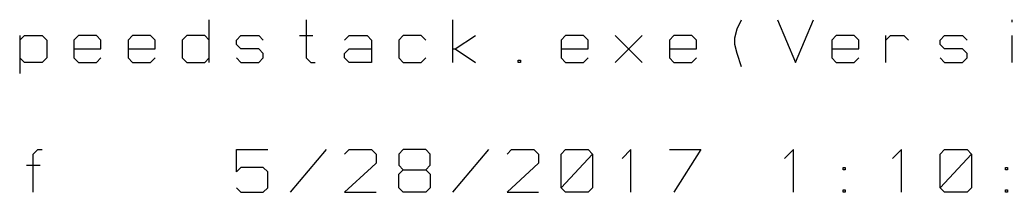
# Model space of a CAD drawing. Extents: x 0 to 291, y 0 to 144.
# Drawn here: x 108 to 144.66, y 137.41 to 143.79 of the extents above; entities that cross this region are included whole.
import ezdxf

# ---------------------------------------------------------------- set-up
doc = ezdxf.new("R2010")
doc.units = 0

msp = doc.modelspace()

# ---------------------------------------------------------------- linework, layer by layer
at = {"layer": 'StackupLayer'}
for p, q in [((114.996, 142.215), (114.996, 143.792)), ((118.581, 143.792), (118.581, 142.381)), ((124, 142.215), (124, 143.792)), ((134.498, 143.46), (134.664, 143.792)), ((136, 143.792), (136.664, 142.215)), ((136.664, 142.215), (137.328, 143.792)), ((144.664, 143.709), (144.664, 143.792)), ((134.415, 143.128), (134.498, 143.46)), ((108, 143.211), (108, 141.8)), ((108, 143.045), (108.166, 143.211)), ((108.166, 143.211), (108.83, 143.211)), ((108.83, 143.211), (108.996, 143.045)), ((108.996, 143.045), (108.996, 142.381)), ((110.166, 143.211), (110, 143.045)), ((110, 143.045), (110, 142.381)), ((110.83, 143.211), (110.166, 143.211)), ((110.996, 143.045), (110.83, 143.211)), ((110.996, 142.713), (110.996, 143.045)), ((112.166, 143.211), (112, 143.045)), ((112, 143.045), (112, 142.381)), ((112.83, 143.211), (112.166, 143.211)), ((112.996, 143.045), (112.83, 143.211)), ((112.996, 142.713), (112.996, 143.045)), ((114.166, 143.211), (114, 143.045)), ((114, 143.045), (114, 142.381)), ((114.83, 143.211), (114.166, 143.211)), ((114.996, 143.045), (114.83, 143.211)), ((116, 143.045), (116.166, 143.211)), ((116, 142.879), (116, 143.045)), ((116.166, 143.211), (116.83, 143.211)), ((116.83, 143.211), (116.996, 143.045)), ((118.332, 143.211), (118.83, 143.211)), ((120, 143.045), (120.166, 143.211)), ((120.166, 143.211), (120.83, 143.211)), ((120.83, 143.211), (120.996, 143.045)), ((120.996, 143.045), (120.996, 142.215)), ((122.166, 143.211), (122, 143.045)), ((122, 143.045), (122, 142.381)), ((122.83, 143.211), (122.166, 143.211)), ((122.996, 143.045), (122.83, 143.211)), ((124.083, 142.713), (124.83, 143.211)), ((128.166, 143.211), (128, 143.045)), ((128, 143.045), (128, 142.381)), ((128.83, 143.211), (128.166, 143.211)), ((128.996, 143.045), (128.83, 143.211)), ((128.996, 142.713), (128.996, 143.045)), ((130, 142.215), (130.996, 143.211)), ((130, 143.211), (130.996, 142.215)), ((132.166, 143.211), (132, 143.045)), ((132, 143.045), (132, 142.381)), ((132.83, 143.211), (132.166, 143.211)), ((132.996, 143.045), (132.83, 143.211)), ((132.996, 142.713), (132.996, 143.045)), ((134.415, 142.879), (134.415, 143.128)), ((138.166, 143.211), (138, 143.045)), ((138, 143.045), (138, 142.381)), ((138.83, 143.211), (138.166, 143.211)), ((138.996, 143.045), (138.83, 143.211)), ((138.996, 142.713), (138.996, 143.045)), ((140, 142.215), (140, 143.211)), ((140, 143.045), (140.166, 143.211)), ((140.166, 143.211), (140.664, 143.211)), ((140.664, 143.211), (140.83, 143.045)), ((142, 143.045), (142.166, 143.211)), ((142, 142.879), (142, 143.045)), ((142.166, 143.211), (142.83, 143.211)), ((142.83, 143.211), (142.996, 143.045)), ((144.664, 142.215), (144.664, 143.211)), ((110, 142.713), (110.996, 142.713)), ((112, 142.713), (112.996, 142.713)), ((116.166, 142.713), (116, 142.879)), ((116.83, 142.713), (116.166, 142.713)), ((116.996, 142.547), (116.83, 142.713)), ((120, 142.547), (120.166, 142.713)), ((120.166, 142.713), (120.996, 142.713)), ((124, 142.713), (124.083, 142.713)), ((124.083, 142.713), (124.83, 142.215)), ((128, 142.713), (128.996, 142.713)), ((132, 142.713), (132.996, 142.713)), ((134.498, 142.547), (134.415, 142.879)), ((138, 142.713), (138.996, 142.713)), ((142.166, 142.713), (142, 142.879)), ((142.83, 142.713), (142.166, 142.713)), ((142.996, 142.547), (142.83, 142.713)), ((108.166, 142.215), (108, 142.381)), ((108.996, 142.381), (108.83, 142.215)), ((110, 142.381), (110.166, 142.215)), ((110.83, 142.215), (110.996, 142.381)), ((112, 142.381), (112.166, 142.215)), ((112.83, 142.215), (112.996, 142.381)), ((114, 142.381), (114.166, 142.215)), ((114.83, 142.215), (114.996, 142.381)), ((116, 142.381), (116.166, 142.215)), ((116.83, 142.215), (116.996, 142.381)), ((116.996, 142.381), (116.996, 142.547)), ((118.581, 142.381), (118.747, 142.215)), ((120, 142.381), (120, 142.547)), ((120.166, 142.215), (120, 142.381)), ((120.996, 142.381), (120.996, 142.215)), ((122, 142.381), (122.166, 142.215)), ((122.83, 142.215), (122.996, 142.381)), ((126.415, 142.215), (126.415, 142.298)), ((126.415, 142.298), (126.498, 142.298)), ((126.498, 142.298), (126.498, 142.215)), ((128, 142.381), (128.166, 142.215)), ((128.83, 142.215), (128.996, 142.381)), ((132, 142.381), (132.166, 142.215)), ((132.83, 142.215), (132.996, 142.381)), ((134.664, 142.049), (134.498, 142.547)), ((138, 142.381), (138.166, 142.215)), ((138.83, 142.215), (138.996, 142.381)), ((142, 142.381), (142.166, 142.215)), ((142.83, 142.215), (142.996, 142.381)), ((142.996, 142.381), (142.996, 142.547)), ((108.83, 142.215), (108.166, 142.215)), ((110.166, 142.215), (110.83, 142.215)), ((112.166, 142.215), (112.83, 142.215)), ((114.166, 142.215), (114.83, 142.215)), ((116.166, 142.215), (116.83, 142.215)), ((118.747, 142.215), (118.913, 142.215)), ((120.996, 142.215), (120.166, 142.215)), ((122.166, 142.215), (122.83, 142.215)), ((126.498, 142.215), (126.415, 142.215)), ((128.166, 142.215), (128.83, 142.215)), ((132.166, 142.215), (132.83, 142.215)), ((138.166, 142.215), (138.83, 142.215)), ((142.166, 142.215), (142.83, 142.215)), ((108.498, 138.826), (108.664, 138.992)), ((108.664, 138.992), (108.83, 138.992)), ((116, 138.162), (116, 138.992)), ((116, 138.992), (117.162, 138.992)), ((118, 137.415), (119.328, 138.992)), ((120, 138.826), (120.166, 138.992)), ((120.166, 138.992), (120.996, 138.992)), ((120.996, 138.992), (121.162, 138.826)), ((122.166, 138.992), (122, 138.826)), ((122.996, 138.992), (122.166, 138.992)), ((123.162, 138.826), (122.996, 138.992)), ((124, 137.415), (125.328, 138.992)), ((126, 138.826), (126.166, 138.992)), ((126.166, 138.992), (126.996, 138.992)), ((126.996, 138.992), (127.162, 138.826)), ((128, 138.826), (128.166, 138.992)), ((128.166, 138.992), (128.996, 138.992)), ((128.996, 138.992), (129.162, 138.826)), ((130.581, 138.992), (130.249, 138.66)), ((130.581, 137.415), (130.581, 138.992)), ((132, 138.992), (133.162, 138.992)), ((133.162, 138.992), (132.166, 137.415)), ((136.581, 138.992), (136.249, 138.66)), ((136.581, 137.415), (136.581, 138.992)), ((140.581, 138.992), (140.249, 138.66)), ((140.581, 137.415), (140.581, 138.992)), ((142, 138.826), (142.166, 138.992)), ((142.166, 138.992), (142.996, 138.992)), ((142.996, 138.992), (143.162, 138.826)), ((108.498, 137.415), (108.498, 138.826)), ((121.162, 138.826), (121.162, 138.494)), ((122, 138.826), (122, 138.411)), ((123.162, 138.411), (123.162, 138.826)), ((127.162, 138.826), (127.162, 138.494)), ((128, 137.581), (128, 138.826)), ((128, 137.581), (129.162, 138.826)), ((129.162, 138.826), (129.162, 137.581)), ((142, 137.581), (142, 138.826)), ((142, 137.581), (143.162, 138.826)), ((143.162, 138.826), (143.162, 137.581)), ((108.249, 138.411), (108.747, 138.411)), ((116.166, 138.328), (116, 138.162)), ((116.996, 138.328), (116.166, 138.328)), ((117.162, 138.162), (116.996, 138.328)), ((120.996, 138.328), (120, 137.415)), ((121.162, 138.494), (120.996, 138.328)), ((122, 138.411), (122.166, 138.245)), ((122, 138.079), (122.166, 138.245)), ((122.166, 138.245), (122.996, 138.245)), ((122.166, 138.245), (122.996, 138.245)), ((122.996, 138.245), (123.162, 138.411)), ((122.996, 138.245), (123.162, 138.079)), ((126.996, 138.328), (126, 137.415)), ((127.162, 138.494), (126.996, 138.328)), ((138.415, 138.245), (138.415, 138.328)), ((138.415, 138.328), (138.498, 138.328)), ((138.498, 138.245), (138.415, 138.245)), ((138.498, 138.328), (138.498, 138.245)), ((144.415, 138.245), (144.415, 138.328)), ((144.415, 138.328), (144.498, 138.328)), ((144.498, 138.245), (144.415, 138.245)), ((144.498, 138.328), (144.498, 138.245)), ((117.162, 137.581), (117.162, 138.162)), ((122, 137.581), (122, 138.079)), ((123.162, 138.079), (123.162, 137.581)), ((116, 137.581), (116.166, 137.415)), ((116.996, 137.415), (117.162, 137.581)), ((122.166, 137.415), (122, 137.581)), ((123.162, 137.581), (122.996, 137.415)), ((128.166, 137.415), (128, 137.581)), ((129.162, 137.581), (128.996, 137.415)), ((138.415, 137.415), (138.415, 137.498)), ((138.415, 137.498), (138.498, 137.498)), ((138.498, 137.498), (138.498, 137.415)), ((142.166, 137.415), (142, 137.581)), ((143.162, 137.581), (142.996, 137.415)), ((144.415, 137.415), (144.415, 137.498)), ((144.415, 137.498), (144.498, 137.498)), ((144.498, 137.498), (144.498, 137.415)), ((116.166, 137.415), (116.996, 137.415)), ((120, 137.415), (121.162, 137.415)), ((122.996, 137.415), (122.166, 137.415)), ((126, 137.415), (127.162, 137.415)), ((128.996, 137.415), (128.166, 137.415)), ((138.498, 137.415), (138.415, 137.415)), ((142.996, 137.415), (142.166, 137.415)), ((144.498, 137.415), (144.415, 137.415))]:
    msp.add_line(p, q, dxfattribs=at)

doc.saveas('drawing.dxf')
